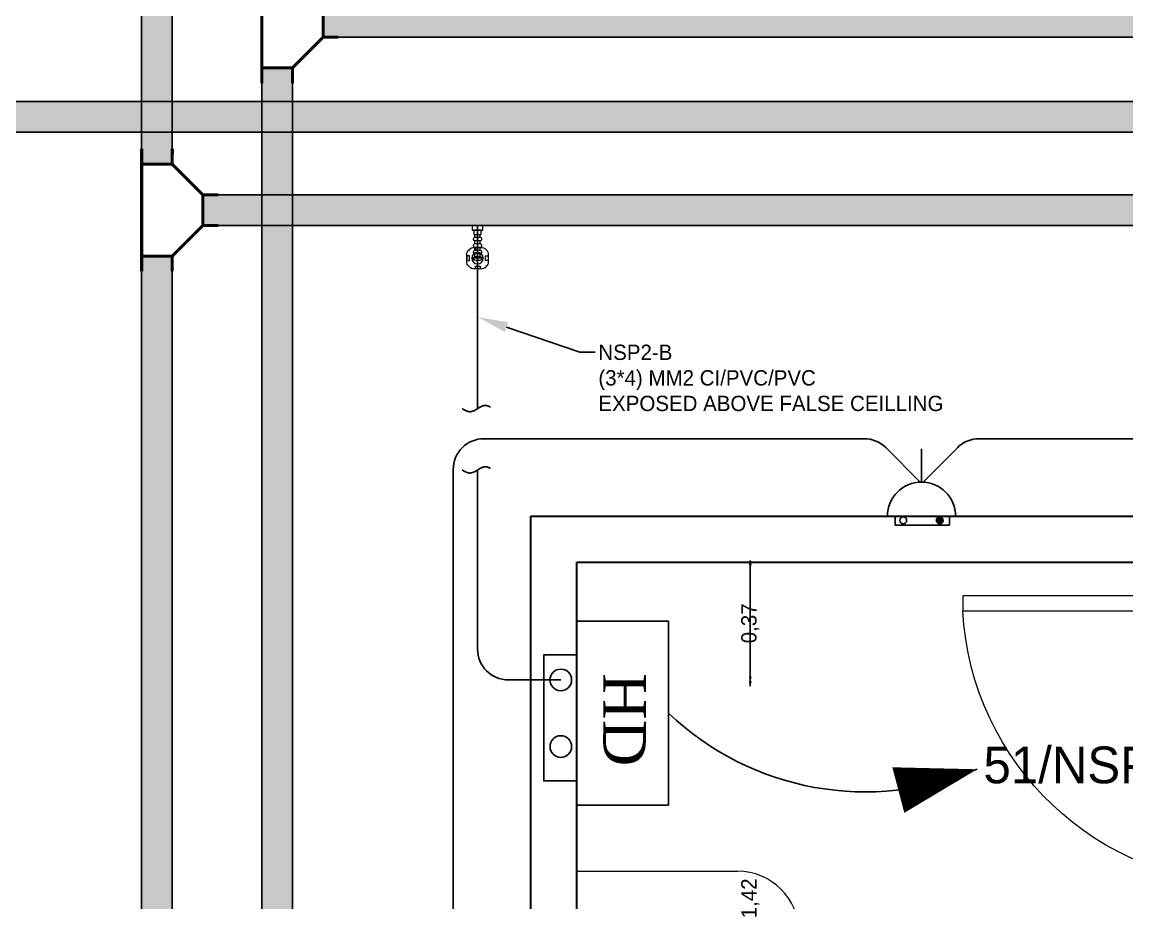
# Model space of a CAD drawing. Extents: x -1451 to 148, y -12854 to 856.
# Drawn here: x 44.465 to 48.07, y 345.014 to 347.886 of the extents above; entities that cross this region are included whole.
import ezdxf
from ezdxf import colors
from ezdxf.entities.mleader import LeaderData, LeaderLine
from ezdxf.enums import TextEntityAlignment as Align
from ezdxf.math import Vec2, Vec3

# ---------------------------------------------------------------- set-up
doc = ezdxf.new("R2010")
doc.units = 0
doc.header["$LTSCALE"] = 0.15
doc.linetypes.add('CONTINOUS', pattern=[0])
doc.linetypes.add('HIDDEN', pattern=[0.375, 0.25, -0.125])
doc.layers.get('0').update_dxf_attribs({"color": 252})
doc.layers.get('Defpoints').update_dxf_attribs({"color": 252})
for name, color, linetype in [('0 BDH', 252, 'Continuous'), ('0 NORMAL WIRING', 252, 'Continuous'), ('0 sockets', 252, 'Continuous'), ('0 TEXTT', 4, 'Continuous'), ('0 TRATS', 252, 'Continuous'), ('0 UPS WIRING', 252, 'Continuous'), ('0 WIRING 3', 4, 'Continuous'), ('AUTOINCR', 7, 'Continuous'), ('CIRCUIT_PRO_LAYER', 7, 'Continuous'), ('CPTOOLS-TRAY', 1, 'Continuous'), ('E-SOCK', 2, 'Continuous'), ('E-TEXT25', 3, 'Continuous'), ('TEXT', 3, 'Continuous'), ('WIRING', 4, 'Continuous')]:
    doc.layers.add(name, color=color, linetype=linetype)
for name, color, linetype, lineweight in [('0 DIM', 6, 'Continuous', 5), ('0 LEGEND', 140, 'Continuous', 0), ('anal', 252, 'Continuous', 20), ('DOOR', 252, 'Continuous', 20), ('EL-PULL BOX-50', 3, 'Continuous', 0), ('FUR', 252, 'Continuous', 9), ('TMG-LC-ACCEORISE', 1, 'Continuous', 0), ('wall', 252, 'Continuous', 30)]:
    doc.layers.add(name, color=color, linetype=linetype, lineweight=lineweight)
doc.styles.add('T25', font='times.ttf', dxfattribs={"height": 2.5})
doc.dimstyles.new('ISO-25', dxfattribs={"dimtxt": 0.05, "dimasz": 0.01, "dimexe": 0, "dimexo": 0, "dimtad": 0, "dimtoh": 1, "dimtxsty": 'Standard', "dimblk": 'CLOSED', "dimcen": 2.5, "dimse1": 1, "dimse2": 1, "dimclrd": 1, "dimadec": 0, "dimazin": 0, "dimtfac": 1, "dimtix": 1, "dimtmove": 1, "dimatfit": 0, "dimfxl": 1, "dimarcsym": 0})

# ---------------------------------------------------------------- blocks, each defined once
blk = doc.blocks.new('D100')
at = {"layer": 'DOOR'}
for points in [[(0.03, 0.2), (0.03, 1.14), (0.0785, 1.14), (0.0785, 0.2)], [(0.03, 0.2), (0, 0.2), (0, 0), (0.05, 0), (0.05, 0.15), (0.03, 0.15)], [(0.97, 0.2), (1, 0.2), (1, 0), (0.95, 0), (0.95, 0.15), (0.97, 0.15)]]:
    blk.add_lwpolyline(points, close=True, dxfattribs=at)
blk.add_circle((0.02, 0.21), 0.01, dxfattribs=at)
blk.add_arc((0.0286, 0.2), 0.9414, 0.0029, 86.9663, dxfattribs=at)
blk = doc.blocks.new('ARCH')
at = {"layer": 'anal'}
blk.add_line((46.275, 345.1171), (46.8, 345.1171), dxfattribs=at)
blk.add_arc((46.8, 344.9171), 0.2, 0, 90, dxfattribs=at)
at = {"layer": 'wall'}
for p, q in [((46.125, 346.275), (48.675, 346.275)), ((46.125, 339.15), (46.125, 346.275)), ((46.275, 346.125), (48.525, 346.125)), ((46.275, 339.15), (46.275, 346.125))]:
    blk.add_line(p, q, dxfattribs=at)
at = {"layer": 'FUR', "xscale": -1, "rotation": 90}
blk.add_blockref('D100', (48.675, 346.045), dxfattribs=at)
blk = doc.blocks.new('*U292')
at = {"linetype": 'ByBlock'}
h = blk.add_hatch(dxfattribs=at)
h.set_pattern_fill('ANGLE', color=2)
h.set_pattern_definition([(0, (-301.6926, 2.516), (0, 6.985), [5.08, -1.905]), (90, (-301.6926, 2.516), (-6.985, 4e-16), [5.08, -1.905])])
h.paths.add_polyline_path([(87.2, -24.6, 1), (127.5, -24.6, 1)])
at = {"color": 6, "linetype": 'ByBlock'}
blk.add_lwpolyline([(-154.4, 0), (163.9, 0), (163.9, -52), (-154.4, -52)], close=True, dxfattribs=at)
for centre in [(-107.3, -24.6), (107.3, -24.6)]:
    blk.add_circle(centre, 20.1, dxfattribs=at)
at = {"layer": 'E-SOCK'}
for p, q in [((0, 200), (0, 395.2)), ((-300, 0), (300, 0))]:
    blk.add_line(p, q, dxfattribs=at)
blk.add_arc((0, 0), 200, 0, 180, dxfattribs=at)
blk = doc.blocks.new('HAND DRYER')
at = {"linetype": 'ByBlock'}
h = blk.add_hatch(dxfattribs=at)
h.set_pattern_fill('ANGLE', color=2)
h.set_pattern_definition([(0, (0, 0), (0, 6.985), [5.08, -1.905]), (90, (0, 0), (-6.985, 4e-16), [5.08, -1.905])])
h.paths.add_polyline_path([(0.0979, -0.0691, 1), (0.1919, -0.0691, 1)])
at = {"color": 6, "linetype": 'ByBlock'}
blk.add_lwpolyline([(-0.2534, 0), (0.2946, 0), (0.2946, -0.1437), (-0.2534, -0.1437)], close=True, dxfattribs=at)
for centre in [(-0.1449, -0.0691), (0.1449, -0.0691)]:
    blk.add_circle(centre, 0.047, dxfattribs=at)
at = {"layer": 'E-SOCK'}
blk.add_lwpolyline([(0.4, 0.4), (0.4, 0), (-0.4, 0), (-0.4, 0.4)], close=True, dxfattribs=at)
at = {"layer": 'E-TEXT25', "style": 'T25'}
blk.add_text('HD', height=0.18563, dxfattribs=at).set_placement((-0.1745, 0.1154))
blk = doc.blocks.new('*U64')
at = {"transparency": 33554687}
blk.add_line((-558.4, 70.7), (-626.2, 129.6), dxfattribs=at)
blk.add_lwpolyline([(-626.2, 129.6, 0, 96, 0), (-492.9, 30.1, 96, 96, 0)], format="xyseb", dxfattribs=at)
at = {"ltscale": 0.2, "transparency": 33554687}
blk.add_arc((-214.3, 542.2), 583, 225.0509, 291.5678, dxfattribs=at)
blk = doc.blocks.new('N')
at = {"layer": 'TEXT', "transparency": 33554687, "xscale": -0.0016, "yscale": 0.0016, "zscale": 0.0016, "rotation": 68.01807446485657}
blk.add_blockref('*U64', (0, 0), dxfattribs=at)
blk = doc.blocks.new('*U299')
at = {"layer": 'CPTOOLS-TRAY'}
h = blk.add_hatch(dxfattribs=at)
h.set_pattern_fill('HEX', color=0, scale=0.005)
h.paths.add_polyline_path([(0.05, 46.3971), (-0.05, 46.3971), (-0.05, 0), (0.05, 0)])
at = {"layer": 'CPTOOLS-TRAY', "color": 0}
blk.add_lwpolyline([(0.05, 46.3971), (-0.05, 46.3971), (-0.05, 0), (0.05, 0)], close=True, dxfattribs=at)
blk = doc.blocks.new('K7X7X1U5B4')
at = {"layer": '0 WIRING 3', "color": 0, "linetype": 'ByBlock', "rotation": 270}
blk.add_blockref('*U299', (44.2716, 347.5774), dxfattribs=at)
blk = doc.blocks.new('*U198')
at = {"color": 0, "const_width": 0.01}
for points in [[(-0.05, 0.15), (-0.05, 0.2)], [(0.05, 0.15), (0.05, 0.2)], [(-0.15, 0.05), (-0.2, 0.05)], [(0.2, 0.05), (0.15, 0.05)], [(-0.15, -0.05), (-0.2, -0.05)], [(0.2, -0.05), (0.15, -0.05)]]:
    blk.add_lwpolyline(points, dxfattribs=at)
at = {"layer": 'CIRCUIT_PRO_LAYER', "color": 0, "const_width": 0.01}
blk.add_lwpolyline([(-0.15, -0.05), (-0.15, 0.05), (-0.05, 0.15), (0.05, 0.15), (0.15, 0.05), (0.15, -0.05)], close=True, dxfattribs=at)
blk = doc.blocks.new('*U237')
at = {"layer": 'CPTOOLS-TRAY'}
h = blk.add_hatch(dxfattribs=at)
h.set_pattern_fill('HEX', color=0, scale=0.005)
h.paths.add_polyline_path([(0.05, 45.3064), (-0.05, 45.3064), (-0.05, 0), (0.05, 0)])
at = {"layer": 'CPTOOLS-TRAY', "color": 0}
blk.add_lwpolyline([(0.05, 45.3064), (-0.05, 45.3064), (-0.05, 0), (0.05, 0)], close=True, dxfattribs=at)
blk = doc.blocks.new('*U243')
at = {"layer": 'CPTOOLS-TRAY'}
h = blk.add_hatch(dxfattribs=at)
h.set_pattern_fill('HEX', color=0, scale=0.005)
h.paths.add_polyline_path([(0.05, 6.7187), (-0.05, 6.7187), (-0.05, 0), (0.05, 0)])
at = {"layer": 'CPTOOLS-TRAY', "color": 0}
blk.add_lwpolyline([(0.05, 6.7187), (-0.05, 6.7187), (-0.05, 0), (0.05, 0)], close=True, dxfattribs=at)
blk = doc.blocks.new('*U244')
at = {"layer": 'CPTOOLS-TRAY'}
h = blk.add_hatch(dxfattribs=at)
h.set_pattern_fill('HEX', color=0, scale=0.005)
h.paths.add_polyline_path([(0.05, 9.8456), (-0.05, 9.8456), (-0.05, 0), (0.05, 0)])
at = {"layer": 'CPTOOLS-TRAY', "color": 0}
blk.add_lwpolyline([(0.05, 9.8456), (-0.05, 9.8456), (-0.05, 0), (0.05, 0)], close=True, dxfattribs=at)
blk = doc.blocks.new('C5A2A8X4T8')
at = {"layer": '0 TRATS', "color": 0, "linetype": 'ByBlock'}
for name, p in [('*U244', (44.9055, 347.4232)), ('*U243', (44.9055, 340.4045))]:
    blk.add_blockref(name, p, dxfattribs=at)
for name, p, rotation in [('*U198', (44.9055, 347.2732), 269.9934047967068), ('*U237', (90.3619, 347.268), 89.99340479670673)]:
    blk.add_blockref(name, p, dxfattribs=dict(at, rotation=rotation))
blk = doc.blocks.new('*U258')
at = {"layer": 'CPTOOLS-TRAY'}
h = blk.add_hatch(dxfattribs=at)
h.set_pattern_fill('HEX', color=0, scale=0.005)
h.paths.add_polyline_path([(0.05, 45.5318), (-0.05, 45.5318), (-0.05, 0), (0.05, 0)])
at = {"layer": 'CPTOOLS-TRAY', "color": 0}
blk.add_lwpolyline([(0.05, 45.5318), (-0.05, 45.5318), (-0.05, 0), (0.05, 0)], close=True, dxfattribs=at)
blk = doc.blocks.new('*U263')
at = {"layer": 'CPTOOLS-TRAY'}
h = blk.add_hatch(dxfattribs=at)
h.set_pattern_fill('HEX', color=0, scale=0.005)
h.paths.add_polyline_path([(0.05, 7.7953), (-0.05, 7.7953), (-0.05, 0), (0.05, 0)])
at = {"layer": 'CPTOOLS-TRAY', "color": 0}
blk.add_lwpolyline([(0.05, 7.7953), (-0.05, 7.7953), (-0.05, 0), (0.05, 0)], close=True, dxfattribs=at)
blk = doc.blocks.new('W2J0O4G0K3')
at = {"layer": '0 TRATS', "color": 0, "linetype": 'ByBlock'}
for name, p, rotation in [('*U198', (45.2977, 347.8872), 269.9979439002597), ('*U258', (90.9795, 347.8855), 89.99794390025974)]:
    blk.add_blockref(name, p, dxfattribs=dict(at, rotation=rotation))
blk.add_blockref('*U263', (45.2977, 339.9419), dxfattribs=at)
blk = doc.blocks.new('endtick', base_point=(-3267.27, -69559.4))
at = {"layer": 'WIRING', "color": 2, "linetype": 'HIDDEN'}
blk.add_spline([(-3267.27, -69509.4), (-3276.985, -69534.4), (-3267.27, -69559.4), (-3256.425, -69584.4), (-3267.27, -69609.4)], degree=3, dxfattribs=at)
blk = doc.blocks.new('JUNCTION BOX 2')
at = {"layer": 'TMG-LC-ACCEORISE', "color": 1, "ltscale": 0.4}
blk.add_lwpolyline([(-27, -85), (27, -85, 0.198912), (40.5, -79.4), (53.9, -66, 0.198912), (59.5, -52.5), (59.5, 1.5, 0.198912), (53.9, 15), (40.5, 28.4, 0.198912), (27, 34), (-27, 34, 0.198912), (-40.5, 28.4), (-53.9, 15, 0.198912), (-59.5, 1.5), (-59.5, -25.5), (-59.5, -52.5, 0.198912), (-53.9, -66), (-40.5, -79.4, 0.198912)], format="xyb", close=True, dxfattribs=at)
for points in [[(-14.2, 34), (12.2, 34), (12.2, 19.6), (-14.2, 19.6)], [(-59.5, -12.3), (-59.5, -38.7), (-45.1, -38.7), (-45.1, -12.3)], [(59.5, -12.3), (59.5, -38.7), (45.1, -38.7), (45.1, -12.3)], [(-14.2, -85), (12.2, -85), (12.2, -70.6), (-14.2, -70.6)]]:
    blk.add_lwpolyline(points, close=True, dxfattribs=at)
at = {"layer": 'TMG-LC-ACCEORISE', "color": 1}
for points in [[(0, 6.7), (0, -57.7)], [(-32.2, -25.5), (32.2, -25.5)]]:
    blk.add_lwpolyline(points, dxfattribs=at)
blk.add_circle((0, -25.5), 32.2, dxfattribs=at)
blk = doc.blocks.new('EMT CON. ADAPTER')
at = {"linetype": 'CONTINOUS'}
for points in [[(-60, 25), (-60, -25), (-30, -25), (-30, 25)], [(0, 35), (-30, 35), (-30, -35), (0, -35)]]:
    blk.add_lwpolyline(points, close=True, dxfattribs=at)
blk = doc.blocks.new('WERG')
at = {"layer": '0 LEGEND', "color": 1, "ltscale": 0.05}
for p, q in [((-42.9, 16.2), (-42.9, -16.3)), ((-27.5, 26.2), (-32.9, 26.2)), ((-17.5, 16.9), (0, 16.9)), ((-17.5, -16.3), (-17.5, 16.2)), ((-32.9, -26.3), (-27.5, -26.3)), ((-17.5, -16.9), (0, -16.9))]:
    blk.add_line(p, q, dxfattribs=at)
for centre, start, end in [((-32.9, 16.2), 90.00021, 180.00021), ((-27.5, 16.2), 0.00021, 90.00021), ((-32.9, -16.3), 180.00021, 270.00021), ((-27.5, -16.3), 270.00021, 0.00021)]:
    blk.add_arc(centre, 10, start, end, dxfattribs=at)
blk = doc.blocks.new('*U304')
at = {"layer": '0 LEGEND', "ltscale": 0.05}
for p in [(-188.7, 0), (-145.8, 0), (-102.9, 0), (-60, 0)]:
    blk.add_blockref('WERG', p, dxfattribs=at)
at = {"layer": '0 LEGEND', "ltscale": 0.05, "xscale": -1, "rotation": 180}
blk.add_blockref('EMT CON. ADAPTER', (0, 0), dxfattribs=at)
blk = doc.blocks.new('DD')
at = {"layer": 'EL-PULL BOX-50', "extrusion": (-3.54521e-15, -0.013854, 0.999904), "xscale": -0.002311763713811701, "yscale": 0.002311763713811701, "zscale": 0.002311763713811699, "rotation": 180}
blk.add_blockref('JUNCTION BOX 2', (0, 0.367, -0.001), dxfattribs=at)
at = {"layer": 'EL-PULL BOX-50', "xscale": -0.001964999156739888, "yscale": 0.001964999156739888, "zscale": 0.001964999156739888, "rotation": 90}
blk.add_blockref('*U304', (0, 0), dxfattribs=at)
blk = doc.blocks.new('_Closed')
at = {"color": 0, "linetype": 'ByBlock', "lineweight": -2}
for p, q in [((-1, 0.17), (0, 0)), ((-1, 0.17), (-1, -0.17)), ((0, 0), (-1, -0.17)), ((0, 0), (-1, 0))]:
    blk.add_line(p, q, dxfattribs=at)
blk = doc.blocks.new('*D444')
at = {"layer": '0 DIM', "color": 1, "linetype": 'ByBlock', "lineweight": -2, "transparency": 16777216}
for p, q in [((46.8415, 346.12), (46.8415, 346.13)), ((46.8415, 345.741), (46.8415, 346.11)), ((46.8415, 345.731), (46.8415, 345.721))]:
    blk.add_line(p, q, dxfattribs=at)
at = {"layer": 'Defpoints', "color": 0, "linetype": 'ByBlock', "transparency": 16777216}
for p in [(46.2232, 346.11), (46.8415, 346.11), (46.2232, 345.741)]:
    blk.add_point(p, dxfattribs=at)
at = {"layer": '0 DIM', "color": 1, "linetype": 'ByBlock', "lineweight": -2, "transparency": 16777216, "xscale": 0.01, "yscale": 0.01, "zscale": 0.01}
for p, rotation in [((46.8415, 346.11), 270), ((46.8415, 345.741), 90)]:
    blk.add_blockref('_Closed', p, dxfattribs=dict(at, rotation=rotation))
at = {"layer": '0 DIM', "color": 0, "linetype": 'ByBlock', "transparency": 16777216, "insert": (46.8415, 345.9255), "char_height": 0.05, "attachment_point": 5, "rotation": 90}
blk.add_mtext('0,37', dxfattribs=at)
blk = doc.blocks.new('*D445')
at = {"layer": '0 DIM', "color": 1, "linetype": 'ByBlock', "lineweight": -2, "transparency": 16777216}
for p, q in [((46.8415, 345.751), (46.8415, 345.761)), ((46.8415, 345.741), (46.8415, 345.7243)), ((46.8415, 344.316), (46.8415, 344.3327)), ((46.8415, 344.306), (46.8415, 344.296))]:
    blk.add_line(p, q, dxfattribs=at)
at = {"layer": 'Defpoints', "color": 0, "linetype": 'ByBlock', "transparency": 16777216}
for p in [(46.2232, 345.741), (46.8415, 344.316), (46.8693, 344.316)]:
    blk.add_point(p, dxfattribs=at)
at = {"layer": '0 DIM', "color": 1, "linetype": 'ByBlock', "lineweight": -2, "transparency": 16777216, "xscale": 0.01, "yscale": 0.01, "zscale": 0.01}
for p, rotation in [((46.8415, 345.741), 270), ((46.8415, 344.316), 90)]:
    blk.add_blockref('_Closed', p, dxfattribs=dict(at, rotation=rotation))
at = {"layer": '0 DIM', "color": 0, "linetype": 'ByBlock', "transparency": 16777216, "insert": (46.8415, 345.0285), "char_height": 0.05, "attachment_point": 5, "rotation": 90}
blk.add_mtext('1,42', dxfattribs=at)

msp = doc.modelspace()

# ---------------------------------------------------------------- linework, layer by layer
at = {"layer": '0 NORMAL WIRING', "color": 3}
for points in [[(45.8723, 342.8571), (45.8723, 346.4277, -0.414214), (45.9723, 346.5277), (47.2129, 346.5277, -0.198912), (47.2836, 346.4985), (47.3957, 346.3863)], [(47.405, 346.3863), (47.5171, 346.4984, -0.198912), (47.5878, 346.5277), (55.9527, 346.5277)]]:
    msp.add_lwpolyline(points, format="xyb", dxfattribs=at)
at = {"layer": '0 sockets', "color": 4, "linetype": 'ByBlock'}
msp.add_lwpolyline([(45.9514, 346.6255), (45.9514, 347.2231)], dxfattribs=at)
msp.add_lwpolyline([(46.2232, 345.741), (46.0514, 345.741, -0.414214), (45.9514, 345.841), (45.9514, 346.4255)], format="xyb", dxfattribs=at)

# ---------------------------------------------------------------- block references
at = {"layer": '0 BDH', "color": 6, "linetype": 'ByBlock', "rotation": 270}
msp.add_blockref('N', (46.575, 345.6323), dxfattribs=at)
at = {"layer": '0 sockets', "color": 3}
msp.add_blockref('ARCH', (0, 0), dxfattribs=at)
at = {"layer": '0 sockets', "color": 3, "xscale": 0.0005570000000000001, "yscale": 0.0005570000000000001, "zscale": 0.0005570000000000001}
msp.add_blockref('*U292', (47.4, 346.275), dxfattribs=at)
at = {"layer": '0 TRATS', "color": 1, "linetype": 'ByBlock'}
msp.add_blockref('W2J0O4G0K3', (0, 0), dxfattribs=at)
at = {"layer": '0 TRATS', "color": 4, "linetype": 'ByBlock'}
msp.add_blockref('C5A2A8X4T8', (0, 0), dxfattribs=at)
at = {"layer": '0 TRATS', "color": 6, "linetype": 'ByBlock'}
msp.add_blockref('K7X7X1U5B4', (0, 0), dxfattribs=at)
at = {"layer": '0 UPS WIRING', "color": 2, "linetype": 'ByBlock', "xscale": 0.75, "yscale": 0.75, "zscale": 0.75, "rotation": 270}
msp.add_blockref('HAND DRYER', (46.275, 345.6323), dxfattribs=at)
at = {"layer": '0 WIRING 3', "color": 6, "linetype": 'ByBlock'}
for name, p, xscale, yscale, zscale, rotation in [('DD', (45.9514, 347.2231), 0.25, 0.25, 0.25, 180), ('endtick', (45.9514, 346.6255), 0.001, 0.001, 0.001, 90), ('endtick', (45.9514, 346.4255), 0.001, 0.001, 0.001, 90)]:
    msp.add_blockref(name, p, dxfattribs=dict(at, xscale=xscale, yscale=yscale, zscale=zscale, rotation=rotation))

# ---------------------------------------------------------------- texts
at = {"layer": 'AUTOINCR', "color": 4, "linetype": 'ByBlock'}
msp.add_text('51/NSP2-B', height=0.12, dxfattribs=at).set_placement((47.6022, 345.3678), align=Align.BOTTOM_LEFT)

# ---------------------------------------------------------------- dimensions: what is measured, and where the dimension line sits
at = {"layer": '0 DIM', "color": 6, "linetype": 'ByBlock'}
for base, p1, p2, picture, middle in [((46.8415, 346.11), (46.2232, 345.741), (46.2232, 346.11), '*D444', (46.8415, 345.9255)), ((46.84149, 344.31604), (46.22319, 345.74096), (46.86926, 344.31604), '*D445', (46.84149, 345.0285))]:
    dim = msp.add_linear_dim(base=base, p1=p1, p2=p2, angle=90, dimstyle='ISO-25', dxfattribs=at)
    dim.commit()
    dim.dimension.update_dxf_attribs({"geometry": picture, "text_midpoint": middle})

# ---------------------------------------------------------------- leaders
at = {"layer": '0 TEXTT', "color": 6, "linetype": 'ByBlock'}
ml = msp.add_multileader_mtext('Standard', dxfattribs=at)
ml.set_content('{\\C4;NSP2-B\\P(3*4) MM2 CI/PVC/PVC\\PEXPOSED ABOVE FALSE CEILLING}', color=6)
ml.set_leader_properties(color=4)
ml.build(insert=Vec2(0, 0))
ml.multileader.update_dxf_attribs({"text_right_attachment_type": 6, "dogleg_length": 0.05, "arrow_head_size": 0.1})
ctx = ml.context
ctx.base_point, ctx.char_height, ctx.arrow_head_size, ctx.landing_gap_size = Vec3(46.3357, 346.8095), 0.05, 0.1, 0.01
ctx.right_attachment = 6
notes = []
notes.append((ctx, [(0, (1, 1, 0), (46.2857, 346.8095), (1, 0), 0.05, [(0, [(45.9514, 346.9243)], 0, [])])]))
ctx.mtext.insert, ctx.mtext.width, ctx.mtext.flow_direction = Vec3(46.3457, 346.8345), 1.3175, 5
for ctx, leaders in notes:
    for number, flags, end, landing, length, lines in leaders:
        leader = LeaderData()
        leader.index, (leader.has_last_leader_line, leader.has_dogleg_vector, leader.attachment_direction) = number, flags
        leader.last_leader_point, leader.dogleg_vector, leader.dogleg_length = Vec3(end), Vec3(landing), length
        for number, points, colour, breaks in lines:
            line = LeaderLine()
            line.index, line.vertices, line.color, line.breaks = number, Vec3.list(points), colors.encode_raw_color(colour), breaks
            leader.lines.append(line)
        ctx.leaders.append(leader)

doc.saveas('drawing.dxf')
